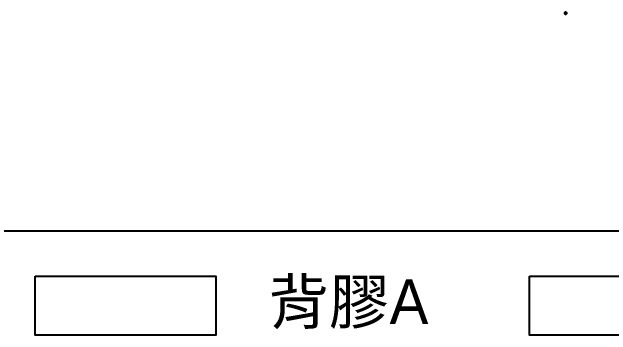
# Model space of a CAD drawing. Extents: x 2864 to 3941, y 2420 to 3182.
# Drawn here: x 3705.6 to 3802.7, y 2580.8 to 2633.1 of the extents above; entities that cross this region are included whole.
import ezdxf

# ---------------------------------------------------------------- set-up
doc = ezdxf.new("R2010")
doc.units = 0
for name, color, linetype in [('ada-b', 3, 'Continuous'), ('btr2_panel', 7, 'Continuous'), ('emi-panel', 2, 'Continuous')]:
    doc.layers.add(name, color=color, linetype=linetype)
doc.styles.get("Standard").update_dxf_attribs({"font": 'simplex.shx', "height": 2.7})

msp = doc.modelspace()

# ---------------------------------------------------------------- linework, layer by layer
at = {"layer": 'ada-b', "linetype": 'Continuous'}
msp.add_lwpolyline([(3709.38618, 2590.34924), (3738.6393, 2590.34924), (3738.6393, 2580.82497), (3709.38618, 2580.82497)], close=True, dxfattribs=at)
at = {"layer": 'btr2_panel'}
msp.add_line((3537.92299, 2597.67608), (3791.92299, 2597.67608), dxfattribs=at)
at = {"layer": 'btr2_panel', "linetype": 'Continuous'}
msp.add_lwpolyline([(3795.52349, 2632.82608), (3795.37299, 2632.72608), (3795.22249, 2632.82608), (3795.22249, 2633.02608), (3795.37299, 2633.12608), (3795.52349, 2633.02608)], close=True, dxfattribs=at)
msp.add_lwpolyline([(3791.92299, 2597.67608), (3804.92299, 2597.67608), (3804.92299, 2618.97608), (3805.92299, 2618.97608)], dxfattribs=at)
at = {"layer": 'emi-panel'}
msp.add_lwpolyline([(3789.51931, 2590.34924), (3818.77242, 2590.34924), (3818.77242, 2580.82497), (3789.51931, 2580.82497)], close=True, dxfattribs=at)

# ---------------------------------------------------------------- texts
at = {"layer": 'ada-b', "linetype": 'Continuous', "insert": (3747.18489, 2589.81654), "char_height": 7.2, "width": 55.1807901, "attachment_point": 1}
msp.add_mtext('{\\fPMingLiU|b0|i0|c136|p2;背膠A}', dxfattribs=at)

doc.saveas('drawing.dxf')
